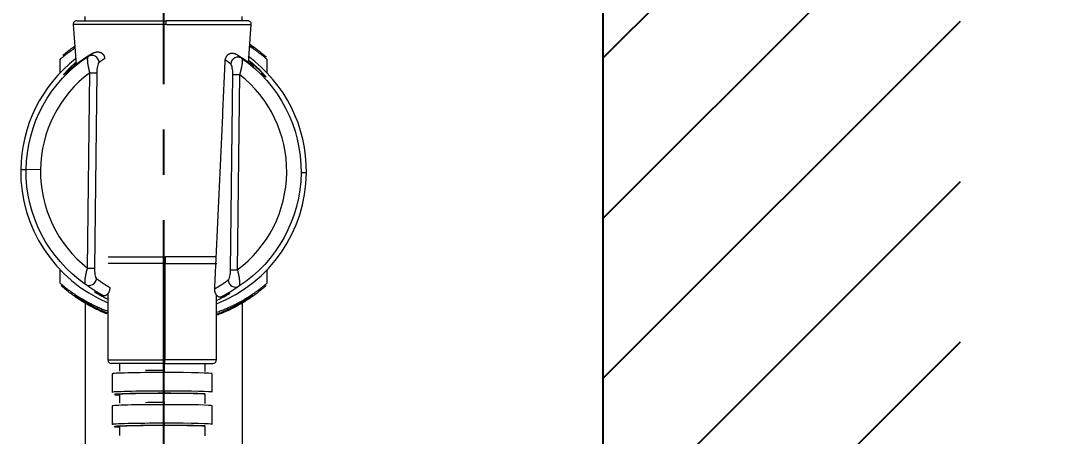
# Model space of a CAD drawing. Header units: millimetres. Extents: x 2433 to 4809, y -10272 to -6912.
# Drawn here: x 4316 to 4461.1, y -8608.8 to -8550.6 of the extents above; entities that cross this region are included whole.
import ezdxf

# ---------------------------------------------------------------- set-up
doc = ezdxf.new("R2010")
doc.units = ezdxf.units.MM
doc.linetypes.add('CENTERX2', pattern=[101.6, 63.5, -12.7, 12.7, -12.7])
doc.layers.add('CENTER', color=1, linetype='CENTERX2')
doc.layers.add('hatch', color=2, linetype='Continuous')
doc.layers.add('DIM', color=3, linetype='Continuous', lineweight=13)
doc.styles.add('ARIAL', font='arial.ttf')
doc.dimstyles.get("Standard").update_dxf_attribs({"dimtxt": 15, "dimasz": 15, "dimexe": 0.18, "dimexo": 0.0625, "dimgap": 4, "dimtad": 0, "dimtih": 1, "dimtoh": 1, "dimdec": 1, "dimdsep": 46, "dimtxsty": 'ARIAL', "dimcen": 0, "dimclrd": 3, "dimclre": 3, "dimclrt": 3, "dimadec": 0, "dimazin": 0, "dimtfac": 1, "dimtdec": 1, "dimtofl": 0, "dimtmove": 0, "dimatfit": 3, "dimfxl": 1, "dimtolj": 1, "dimtzin": 0, "dimarcsym": 0})

# ---------------------------------------------------------------- blocks, each defined once
blk = doc.blocks.new('*D53')
at = {"layer": 'Defpoints', "color": 0, "transparency": 16777216}
for p in [(4433.77, -8204.62), (4585.76, -8204.62), (4446.11, -9085.72)]:
    blk.add_point(p, dxfattribs=at)
at = {"layer": 'DIM', "color": 3, "lineweight": -2, "transparency": 16777216}
for p, q in [((4433.84, -8204.62), (4585.94, -8204.62)), ((4585.76, -8222.62), (4585.76, -8630.98)), ((4585.76, -9067.72), (4585.76, -8659.36)), ((4446.17, -9085.72), (4585.94, -9085.72))]:
    blk.add_line(p, q, dxfattribs=at)
at = {"layer": 'DIM', "color": 3, "transparency": 16777216}
for points in [[(4582.76, -8222.62), (4588.76, -8222.62), (4585.76, -8204.62)], [(4582.76, -9067.72), (4588.76, -9067.72), (4585.76, -9085.72)]]:
    blk.add_solid(points, dxfattribs=at)
at = {"layer": 'DIM', "color": 3, "transparency": 16777216, "insert": (4585.76, -8645.17), "char_height": 18, "attachment_point": 5, "style": 'ARIAL'}
blk.add_mtext('\\A1;881', dxfattribs=at)

msp = doc.modelspace()

# ---------------------------------------------------------------- hatches: boundary and pattern name
at = {"layer": 'hatch'}
h = msp.add_hatch(dxfattribs=at)
h.set_pattern_fill('ANSI31', color=256, scale=5)
h.set_pattern_definition([(45, (-10739.184, -4407.476), (-11.22532, 11.22532), [])])
h.paths.add_polyline_path([(4397.57, -9941.36), (4447.57, -9941.36), (4447.57, -7870.79), (4397.57, -7870.79)])

# ---------------------------------------------------------------- linework, layer by layer
msp.add_line((4397.57, -9941.36), (4397.57, -7799.37))
at = {"linetype": 'Continuous', "lineweight": 18, "extrusion": (-1, -2.22045e-16, 0)}
for p, q in [((4323.37, -8551.18), (4323.78, -8556.78)), ((4323.87, -8550.64), (4336.39, -8550.64)), ((4325.03, -8550.07), (4325.03, -8550.65)), ((4347.8, -8550.64), (4336.39, -8550.64)), ((4347.03, -8550.65), (4347.03, -8550.07)), ((4347.9, -8556.55), (4348.3, -8551.18)), ((4323.53, -8554.43), (4323.54, -8554.42)), ((4321.53, -8556.04), (4321.53, -8557.95)), ((4350.53, -8557.95), (4350.53, -8556.04)), ((4321.53, -8585.5), (4321.53, -8587.41)), ((4336.26, -8584.64), (4328.27, -8584.64)), ((4336.26, -8584.64), (4343.5, -8584.64)), ((4350.53, -8587.41), (4350.53, -8585.5)), ((4328.23, -8588.86), (4328.23, -8598.14)), ((4325.07, -8590.18), (4325.07, -9060.68)), ((4343.43, -8598.14), (4343.43, -8589.01)), ((4347.07, -9060.3), (4347.07, -8590.19)), ((4336.17, -8598.64), (4328.73, -8598.64)), ((4329.84, -8598.64), (4329.84, -8599.72)), ((4336.17, -8598.64), (4342.93, -8598.64)), ((4341.84, -8599.77), (4341.84, -8598.64)), ((4328.84, -8600.09), (4328.84, -8602.69)), ((4342.84, -8602.67), (4342.84, -8600.08)), ((4329.84, -8602.99), (4329.84, -8604.22)), ((4341.84, -8604.27), (4341.84, -8602.98)), ((4328.84, -8604.59), (4328.84, -8607.19)), ((4342.84, -8607.17), (4342.84, -8604.58)), ((4329.84, -8607.49), (4329.84, -8608.72)), ((4341.84, -8608.77), (4341.84, -8607.48))]:
    msp.add_line(p, q, dxfattribs=at)
at = {"linetype": 'Continuous', "lineweight": 13, "extrusion": (-1, -2.22045e-16, 0)}
for p, q in [((4336.42, -8551.18), (4323.37, -8551.18)), ((4336.42, -8551.18), (4348.3, -8551.18)), ((4325.39, -8585.29), (4325.72, -8557.92)), ((4325.72, -8557.92), (4326.67, -8557.93)), ((4326.67, -8557.93), (4326.35, -8585.3)), ((4345.4, -8585.52), (4345.72, -8558.15)), ((4345.72, -8558.15), (4346.67, -8558.16)), ((4346.67, -8558.16), (4346.35, -8585.53)), ((4316.04, -8571.49), (4316.8, -8571.5)), ((4318.8, -8571.52), (4316.8, -8571.5)), ((4356.03, -8571.96), (4355.27, -8571.95)), ((4328.25, -8583.71), (4336.3, -8583.71)), ((4343.4, -8583.71), (4336.3, -8583.71)), ((4325.39, -8585.29), (4326.35, -8585.3)), ((4336.19, -8584.64), (4336.19, -8598.14)), ((4345.4, -8585.52), (4346.35, -8585.53)), ((4328.23, -8598.14), (4336.19, -8598.14)), ((4336.12, -8598.64), (4336.12, -8599.63)), ((4343.43, -8598.14), (4336.19, -8598.14))]:
    msp.add_line(p, q, dxfattribs=at)
at = {"linetype": 'Continuous', "lineweight": 18}
for centre, radius, start, end in [((4323.87, -8551.14), 0.5, 90, 184.21), ((4347.8, -8551.14), 0.5, 355.79, 90), ((4336.03, -8571.73), 20, 127.9956, 179.3266), ((4336.03, -8571.73), 20, 359.3266, 53.7597), ((4336.03, -8571.73), 20, 179.3266, 247.0431), ((4336.03, -8571.73), 20, 291.7084, 359.3266), ((4328.73, -8598.14), 0.5, 180, 270), ((4342.93, -8598.14), 0.5, 270, 0)]:
    msp.add_arc(centre, radius, start, end, dxfattribs=at)
at = {"linetype": 'Continuous', "lineweight": 13, "extrusion": (0, 0, -1)}
for start, end in [(0.6734, 56.7917), (124.5552, 180.6734), (304.5552, 0.6734), (180.6734, 236.7917)]:
    msp.add_arc((-4336.03, -8571.73), 19.24, start, end, dxfattribs=at)
at = {"linetype": 'Continuous', "lineweight": 13}
for start, end in [(126.7722, 179.3266), (306.7722, 51.8809), (179.3266, 231.8809)]:
    msp.add_arc((4336.03, -8571.73), 17.24, start, end, dxfattribs=at)
for centre, major_axis, ratio, start_param, end_param in [((4336.39, -8551.14), (0, 0.5), 0.046898, 4.638911, 6.283185), ((4326.05, -8556.47), (-0.586, 0.81), 0.929149, 4.108813, 6.232615), ((4346.38, -8556.71), (-0.605, -0.796), 0.929149, 3.192163, 5.315965), ((4336.26, -8583.64), (0, 1), 0.046898, 3.141593, 4.638911), ((4325.69, -8586.75), (-0.605, -0.796), 0.929149, 0.050571, 2.174372), ((4346.02, -8586.98), (-0.586, 0.81), 0.929149, 0.96722, 3.091022), ((4336.17, -8598.14), (0, 0.5), 0.046898, 3.141593, 4.712389), ((4335.84, -8602.98), (-6.7, -0.01), 0.023269, 3.602207, 4.665461), ((4335.84, -8607.48), (-6.7, -0.01), 0.023269, 3.602207, 4.665461)]:
    msp.add_ellipse(centre, major_axis=major_axis, ratio=ratio, start_param=start_param, end_param=end_param, dxfattribs=at)
at = {"linetype": 'Continuous', "lineweight": 18}
for centre, major_axis, ratio, start_param, end_param in [((4335.84, -8600.08), (-7, -0.01), 0.023269, 4.665461, 6.283187), ((4335.84, -8599.78), (-6.7, -0.01), 0.023269, 4.665461, 5.067595), ((4336.15, -8599.93), (0, 0.3), 0.046898, 4.735685, 6.291888), ((4335.84, -8600.08), (-7, -0.01), 0.023269, 3.141594, 4.665461), ((4335.84, -8602.98), (-6.7, -0.01), 0.023269, 4.665461, 6.742692), ((4335.84, -8602.68), (-7, -0.01), 0.023269, 4.665461, 6.283187), ((4335.84, -8602.98), (-6, -0.01), 0.023269, 4.665461, 6.283186), ((4335.84, -8602.98), (-6, -0.01), 0.023269, 3.14159, 4.665461), ((4336.16, -8602.53), (0, 0.3), 0.046898, 3.164889, 4.735685), ((4335.84, -8602.68), (-7, -0.01), 0.023269, 3.141594, 4.665461), ((4335.84, -8604.58), (-7, -0.01), 0.023269, 4.665461, 6.283187), ((4335.84, -8604.28), (-6.7, -0.01), 0.023269, 4.665461, 5.067595), ((4336.15, -8604.43), (0, 0.3), 0.046898, 4.735685, 6.291888), ((4335.84, -8604.58), (-7, -0.01), 0.023269, 3.141594, 4.665461), ((4335.84, -8607.48), (-6.7, -0.01), 0.023269, 4.665461, 6.742692), ((4335.84, -8607.18), (-7, -0.01), 0.023269, 4.665461, 6.283187), ((4335.84, -8607.48), (-6, -0.01), 0.023269, 4.665461, 6.283186), ((4335.84, -8607.48), (-6, -0.01), 0.023269, 3.14159, 4.665461), ((4336.16, -8607.03), (0, 0.3), 0.046898, 3.164889, 4.735685), ((4335.84, -8607.18), (-7, -0.01), 0.023269, 3.141594, 4.665461)]:
    msp.add_ellipse(centre, major_axis=major_axis, ratio=ratio, start_param=start_param, end_param=end_param, dxfattribs=at)
for points, knots in [([(4348.13, -8554.14), (4348.16, -8554.16), (4348.23, -8554.21), (4348.35, -8554.29), (4348.46, -8554.37), (4348.53, -8554.42), (4348.54, -8554.43), (4348.52, -8554.42), (4348.5, -8554.41)], [0, 0, 0, 0, 0.075648, 0.222112, 0.429219, 0.633408, 0.835132, 1, 1, 1, 1]), ([(4348.14, -8553.96), (4348.17, -8553.98), (4348.44, -8554.16), (4348.84, -8554.45), (4349.29, -8554.79), (4349.62, -8555.06), (4349.87, -8555.27), (4350.06, -8555.43), (4350.19, -8555.55), (4350.29, -8555.63), (4350.35, -8555.68), (4350.37, -8555.7), (4350.37, -8555.7), (4350.37, -8555.7)], [0, 0, 0, 0, 0.01934, 0.18951, 0.306819, 0.421102, 0.532969, 0.620804, 0.707221, 0.792593, 0.877304, 0.963274, 1, 1, 1, 1]), ([(4323.61, -8554.49), (4323.52, -8554.55), (4323.33, -8554.68), (4323.03, -8554.89), (4322.75, -8555.1), (4322.48, -8555.3), (4322.24, -8555.49), (4322.04, -8555.65), (4321.87, -8555.79), (4321.72, -8555.91), (4321.6, -8556.01), (4321.54, -8556.06), (4321.53, -8556.07), (4321.53, -8556.07)], [0, 0, 0, 0, 0.066579, 0.152973, 0.245143, 0.332072, 0.427009, 0.518581, 0.606873, 0.691979, 0.813367, 0.93298, 1, 1, 1, 1]), ([(4321.92, -8555.5), (4321.96, -8555.48), (4322.05, -8555.39), (4322.25, -8555.22), (4322.6, -8554.94), (4323.03, -8554.6), (4323.4, -8554.33), (4323.57, -8554.21)], [0, 0, 0, 0, 0.106055, 0.300715, 0.500284, 0.787355, 1, 1, 1, 1]), ([(4326.11, -8555.2), (4326.1, -8555.21), (4326.07, -8555.23), (4326.03, -8555.25), (4325.99, -8555.28), (4325.95, -8555.3), (4325.91, -8555.32), (4325.87, -8555.35), (4325.83, -8555.37), (4325.79, -8555.4), (4325.75, -8555.42), (4325.71, -8555.44), (4325.67, -8555.47), (4325.64, -8555.49), (4325.6, -8555.51), (4325.56, -8555.54), (4325.52, -8555.56), (4325.48, -8555.59), (4325.44, -8555.61), (4325.41, -8555.63), (4325.37, -8555.66), (4325.33, -8555.68), (4325.3, -8555.7), (4325.26, -8555.73), (4325.22, -8555.75), (4325.19, -8555.78), (4325.15, -8555.8), (4325.11, -8555.82), (4325.08, -8555.85), (4325.04, -8555.87), (4325.01, -8555.89), (4324.97, -8555.92), (4324.94, -8555.94), (4324.9, -8555.96), (4324.87, -8555.99), (4324.83, -8556.01), (4324.71, -8556.1), (4324.5, -8556.24), (4324.22, -8556.44), (4323.96, -8556.64), (4323.71, -8556.83), (4323.48, -8557.02), (4323.26, -8557.2), (4323.06, -8557.36), (4322.87, -8557.52), (4322.7, -8557.67), (4322.55, -8557.8), (4322.42, -8557.92), (4322.28, -8558.04), (4322.16, -8558.14), (4322.06, -8558.21), (4322.03, -8558.23), (4322.04, -8558.19), (4322.1, -8558.11), (4322.19, -8558.01), (4322.28, -8557.9), (4322.38, -8557.79), (4322.46, -8557.71), (4322.49, -8557.67)], [0, 0, 0, 0, 0.00417, 0.008337, 0.012501, 0.016661, 0.020819, 0.024974, 0.029126, 0.033275, 0.037422, 0.041565, 0.045707, 0.049845, 0.053981, 0.058114, 0.062245, 0.066374, 0.0705, 0.074624, 0.078745, 0.082864, 0.086982, 0.091097, 0.095209, 0.09932, 0.103429, 0.107536, 0.111641, 0.115745, 0.119846, 0.123946, 0.128044, 0.132141, 0.136236, 0.140329, 0.144421, 0.180761, 0.216681, 0.252218, 0.287413, 0.324219, 0.360432, 0.396104, 0.431292, 0.468036, 0.504179, 0.539798, 0.574973, 0.633134, 0.690515, 0.747554, 0.804699, 0.862397, 0.897739, 0.933507, 0.969791, 1, 1, 1, 1]), ([(4326.11, -8555.2), (4326.12, -8555.2), (4326.13, -8555.19), (4326.15, -8555.18), (4326.17, -8555.17), (4326.18, -8555.16), (4326.2, -8555.15), (4326.22, -8555.14), (4326.25, -8555.13), (4326.27, -8555.12), (4326.29, -8555.11), (4326.31, -8555.11), (4326.34, -8555.1), (4326.38, -8555.08), (4326.46, -8555.05), (4326.55, -8555.03), (4326.64, -8555.02), (4326.7, -8555.01), (4326.77, -8555.01), (4326.82, -8555.01), (4326.88, -8555.01), (4326.93, -8555.02), (4326.98, -8555.02), (4327.02, -8555.03), (4327.08, -8555.04), (4327.15, -8555.07), (4327.24, -8555.1), (4327.31, -8555.14), (4327.38, -8555.18), (4327.45, -8555.23), (4327.49, -8555.27), (4327.53, -8555.3), (4327.54, -8555.32), (4327.56, -8555.34), (4327.58, -8555.36), (4327.6, -8555.38), (4327.61, -8555.41), (4327.63, -8555.43), (4327.64, -8555.45), (4327.66, -8555.48), (4327.67, -8555.5), (4327.68, -8555.53), (4327.7, -8555.55), (4327.71, -8555.58), (4327.72, -8555.61), (4327.73, -8555.63), (4327.73, -8555.66), (4327.74, -8555.69), (4327.74, -8555.71), (4327.75, -8555.72)], [0, 0, 0, 0, 0.009803, 0.019909, 0.030321, 0.041043, 0.052076, 0.063423, 0.075086, 0.087069, 0.099373, 0.112001, 0.124953, 0.140825, 0.182154, 0.249841, 0.284013, 0.316691, 0.347818, 0.377346, 0.405235, 0.431454, 0.455978, 0.478792, 0.499885, 0.54568, 0.589855, 0.632386, 0.673265, 0.712504, 0.750133, 0.764049, 0.777966, 0.791884, 0.805802, 0.819719, 0.833633, 0.847544, 0.861451, 0.875352, 0.889245, 0.903131, 0.917006, 0.930871, 0.944724, 0.958564, 0.97239, 0.986202, 1, 1, 1, 1]), ([(4346.34, -8555.44), (4346.33, -8555.44), (4346.32, -8555.43), (4346.31, -8555.42), (4346.29, -8555.41), (4346.27, -8555.4), (4346.25, -8555.39), (4346.24, -8555.38), (4346.22, -8555.37), (4346.19, -8555.36), (4346.15, -8555.34), (4346.08, -8555.31), (4345.99, -8555.28), (4345.9, -8555.26), (4345.83, -8555.25), (4345.77, -8555.24), (4345.71, -8555.23), (4345.66, -8555.23), (4345.61, -8555.23), (4345.56, -8555.23), (4345.51, -8555.24), (4345.47, -8555.24), (4345.43, -8555.25), (4345.38, -8555.26), (4345.32, -8555.27), (4345.24, -8555.3), (4345.18, -8555.33), (4345.11, -8555.36), (4345.05, -8555.4), (4345, -8555.44), (4344.96, -8555.47), (4344.93, -8555.5), (4344.91, -8555.52), (4344.89, -8555.54), (4344.87, -8555.56), (4344.85, -8555.59), (4344.84, -8555.61), (4344.82, -8555.63), (4344.8, -8555.66), (4344.79, -8555.68), (4344.78, -8555.7), (4344.76, -8555.73), (4344.75, -8555.75), (4344.74, -8555.78), (4344.73, -8555.81), (4344.72, -8555.83), (4344.71, -8555.86), (4344.7, -8555.89), (4344.7, -8555.91), (4344.7, -8555.91)], [0, 0, 0, 0, 0.009594, 0.01942, 0.029483, 0.039783, 0.050323, 0.061107, 0.072136, 0.083413, 0.106744, 0.141855, 0.189318, 0.249826, 0.280454, 0.309961, 0.338289, 0.365385, 0.391204, 0.415702, 0.438846, 0.460604, 0.480952, 0.499873, 0.538892, 0.576868, 0.613764, 0.649551, 0.684209, 0.717729, 0.750118, 0.763965, 0.777823, 0.791691, 0.805566, 0.819449, 0.833339, 0.847233, 0.86113, 0.87503, 0.88893, 0.90283, 0.916727, 0.930621, 0.94451, 0.958393, 0.97227, 0.986139, 1, 1, 1, 1]), ([(4348.53, -8556.99), (4348.51, -8556.97), (4348.41, -8556.88), (4348.21, -8556.73), (4347.93, -8556.52), (4347.72, -8556.36), (4347.57, -8556.26), (4347.5, -8556.21), (4347.43, -8556.15), (4347.36, -8556.1), (4347.28, -8556.05), (4347.21, -8556), (4347.13, -8555.95), (4347.06, -8555.9), (4346.98, -8555.85), (4346.9, -8555.8), (4346.83, -8555.75), (4346.75, -8555.7), (4346.67, -8555.65), (4346.59, -8555.6), (4346.51, -8555.54), (4346.42, -8555.49), (4346.37, -8555.46), (4346.34, -8555.44)], [0, 0, 0, 0, 0.036082, 0.172353, 0.310117, 0.449523, 0.481637, 0.513777, 0.545943, 0.578138, 0.610362, 0.642618, 0.674908, 0.707232, 0.739593, 0.771993, 0.804432, 0.836913, 0.869438, 0.902007, 0.934623, 0.967286, 1, 1, 1, 1]), ([(4350.53, -8556.07), (4350.54, -8556.07), (4350.53, -8556.07), (4350.48, -8556.03), (4350.36, -8555.92), (4350.15, -8555.75), (4349.81, -8555.47), (4349.42, -8555.17), (4349.11, -8554.94), (4348.92, -8554.81), (4348.71, -8554.66), (4348.48, -8554.5), (4348.27, -8554.36), (4348.13, -8554.27), (4348.09, -8554.25)], [0, 0, 0, 0, 0.072864, 0.17704, 0.283595, 0.392829, 0.545895, 0.71303, 0.758812, 0.807656, 0.859568, 0.914551, 0.97261, 1, 1, 1, 1]), ([(4322.64, -8557.55), (4322.75, -8557.43), (4323.03, -8557.16), (4323.46, -8556.78), (4323.73, -8556.57), (4323.76, -8556.55)], [0, 0, 0, 0, 0.459231, 0.948457, 1, 1, 1, 1]), ([(4343.18, -8588.18), (4343.31, -8585.51), (4343.44, -8582.84), (4343.69, -8577.5), (4343.81, -8574.83), (4344.06, -8569.5), (4344.18, -8566.83), (4344.42, -8561.49), (4344.54, -8558.82), (4344.66, -8556.15)], [0, 0, 0, 0, 0.25, 0.25, 0.5, 0.5, 0.75, 0.75, 1, 1, 1, 1]), ([(4347.93, -8556.24), (4347.94, -8556.25), (4348.25, -8556.48), (4348.9, -8557.02), (4349.76, -8557.84), (4350.12, -8558.26), (4350.21, -8558.38)], [0, 0, 0, 0, 0.010898, 0.241125, 0.566707, 1, 1, 1, 1]), ([(4350.26, -8558.48), (4350.26, -8558.48), (4350.24, -8558.47), (4350.09, -8558.34), (4349.84, -8558.12), (4349.72, -8558.02)], [0, 0, 0, 0, 0.108905, 0.650498, 1, 1, 1, 1]), ([(4321.54, -8587.38), (4321.53, -8587.38), (4321.54, -8587.38), (4321.59, -8587.42), (4321.71, -8587.53), (4321.92, -8587.7), (4322.26, -8587.98), (4322.64, -8588.28), (4322.96, -8588.51), (4323.15, -8588.64), (4323.36, -8588.79), (4323.59, -8588.95), (4323.85, -8589.12), (4324.11, -8589.29), (4324.37, -8589.45), (4324.64, -8589.62), (4324.93, -8589.78), (4325.19, -8589.93), (4325.41, -8590.05), (4325.59, -8590.15), (4325.75, -8590.23), (4325.95, -8590.33), (4326.2, -8590.46), (4326.52, -8590.61), (4326.83, -8590.75), (4327.14, -8590.89), (4327.44, -8591.02), (4327.73, -8591.13), (4327.98, -8591.24), (4328.15, -8591.3), (4328.22, -8591.32)], [0, 0, 0, 0, 0.042788, 0.103962, 0.166535, 0.23068, 0.320564, 0.41871, 0.445594, 0.474277, 0.504761, 0.537049, 0.571143, 0.607044, 0.632764, 0.664065, 0.700946, 0.726245, 0.748282, 0.767058, 0.782572, 0.794825, 0.825529, 0.854958, 0.883112, 0.909992, 0.935599, 0.959933, 0.982997, 1, 1, 1, 1]), ([(4343.44, -8591.47), (4343.46, -8591.46), (4343.68, -8591.39), (4344.11, -8591.23), (4344.68, -8591), (4345.23, -8590.76), (4345.68, -8590.55), (4346.06, -8590.36), (4346.38, -8590.2), (4346.68, -8590.04), (4346.92, -8589.91), (4347.1, -8589.81), (4347.25, -8589.72), (4347.37, -8589.65), (4347.46, -8589.6), (4347.52, -8589.56), (4347.56, -8589.53), (4347.59, -8589.52), (4347.61, -8589.5), (4347.64, -8589.48), (4347.67, -8589.47), (4347.7, -8589.45), (4347.73, -8589.43), (4347.76, -8589.41), (4347.79, -8589.4), (4347.81, -8589.38), (4347.84, -8589.36), (4347.87, -8589.35), (4347.89, -8589.33), (4347.92, -8589.31), (4347.95, -8589.3), (4347.97, -8589.28), (4348, -8589.26), (4348.02, -8589.25), (4348.05, -8589.23), (4348.07, -8589.22), (4348.09, -8589.2), (4348.12, -8589.19), (4348.14, -8589.17), (4348.16, -8589.16), (4348.18, -8589.14), (4348.21, -8589.13), (4348.23, -8589.11), (4348.25, -8589.1), (4348.27, -8589.09), (4348.29, -8589.07), (4348.31, -8589.06), (4348.33, -8589.05), (4348.47, -8588.95), (4348.71, -8588.79), (4349.03, -8588.56), (4349.32, -8588.35), (4349.59, -8588.15), (4349.83, -8587.96), (4350.03, -8587.8), (4350.2, -8587.66), (4350.35, -8587.54), (4350.47, -8587.44), (4350.53, -8587.39), (4350.53, -8587.38), (4350.53, -8587.38)], [0, 0, 0, 0, 0.005143, 0.052325, 0.101584, 0.145964, 0.194339, 0.221123, 0.251957, 0.28684, 0.308406, 0.3271, 0.342919, 0.355866, 0.365939, 0.373138, 0.377465, 0.378917, 0.3823, 0.385655, 0.388984, 0.392285, 0.39556, 0.398808, 0.40203, 0.405224, 0.408391, 0.411532, 0.414646, 0.417733, 0.420793, 0.423826, 0.426833, 0.429812, 0.432765, 0.435691, 0.43859, 0.441462, 0.444307, 0.447126, 0.449918, 0.452682, 0.45542, 0.458132, 0.460816, 0.463474, 0.466104, 0.468708, 0.471285, 0.519658, 0.564117, 0.611548, 0.656282, 0.705137, 0.75226, 0.797696, 0.841491, 0.903958, 0.965512, 1, 1, 1, 1]), ([(4328.08, -8591.7), (4328.02, -8591.68), (4327.71, -8591.55), (4327.17, -8591.32), (4326.35, -8590.93), (4325.49, -8590.47), (4324.61, -8589.95), (4323.83, -8589.43), (4323.23, -8589), (4322.78, -8588.66), (4322.45, -8588.39), (4322.2, -8588.18), (4322.01, -8588.02), (4321.88, -8587.91), (4321.78, -8587.82), (4321.72, -8587.77), (4321.7, -8587.75), (4321.7, -8587.75), (4321.7, -8587.75)], [0, 0, 0, 0, 0.014357, 0.079568, 0.145162, 0.243599, 0.341231, 0.440818, 0.53785, 0.604741, 0.669907, 0.733694, 0.783779, 0.833055, 0.881734, 0.930038, 0.979059, 1, 1, 1, 1]), ([(4328.13, -8589.61), (4328.11, -8589.6), (4327.99, -8589.54), (4327.86, -8589.48), (4327.65, -8589.38), (4327.55, -8589.33), (4327.44, -8589.26), (4327.41, -8589.25), (4327.37, -8589.23), (4327.3, -8589.19), (4327.23, -8589.16), (4327.03, -8589.04), (4326.89, -8588.96), (4326.71, -8588.85), (4326.66, -8588.82), (4326.57, -8588.76), (4326.53, -8588.73), (4326.48, -8588.7), (4326.46, -8588.69), (4326.44, -8588.68), (4326.44, -8588.67), (4326.43, -8588.66), (4326.4, -8588.64), (4326.39, -8588.63), (4326.37, -8588.6), (4326.39, -8588.61), (4326.45, -8588.63), (4326.48, -8588.64), (4326.53, -8588.66), (4326.54, -8588.67), (4326.56, -8588.68), (4326.57, -8588.68), (4326.6, -8588.69), (4326.62, -8588.71), (4326.69, -8588.74), (4326.81, -8588.79), (4326.94, -8588.86), (4327.17, -8588.96), (4327.34, -8589.04), (4327.53, -8589.13)], [0, 0, 0, 0, 0.007125, 0.06553, 0.06553, 0.123934, 0.123934, 0.138535, 0.138535, 0.153136, 0.182338, 0.182338, 0.299147, 0.299147, 0.357552, 0.357552, 0.415956, 0.415956, 0.445158, 0.445158, 0.459759, 0.459759, 0.47436, 0.532765, 0.532765, 0.649574, 0.649574, 0.707978, 0.707978, 0.722579, 0.722579, 0.73718, 0.73718, 0.766382, 0.766382, 0.824787, 0.883191, 0.883191, 1, 1, 1, 1]), ([(4328.5, -8588), (4328.5, -8588.05), (4328.5, -8588.1), (4328.49, -8588.2), (4328.49, -8588.25), (4328.47, -8588.32), (4328.47, -8588.35), (4328.46, -8588.39), (4328.45, -8588.42), (4328.43, -8588.48), (4328.42, -8588.53), (4328.39, -8588.59), (4328.38, -8588.61), (4328.37, -8588.65), (4328.36, -8588.67), (4328.33, -8588.72), (4328.31, -8588.76), (4328.27, -8588.82), (4328.24, -8588.85), (4328.21, -8588.9), (4328.2, -8588.91), (4328.17, -8588.94), (4328.16, -8588.95), (4328.1, -8589.01), (4328.05, -8589.05), (4327.99, -8589.09), (4327.97, -8589.1), (4327.95, -8589.11), (4327.93, -8589.12), (4327.89, -8589.14), (4327.87, -8589.14), (4327.79, -8589.17), (4327.74, -8589.17), (4327.67, -8589.17), (4327.66, -8589.17), (4327.63, -8589.16), (4327.62, -8589.16), (4327.58, -8589.15), (4327.56, -8589.14), (4327.53, -8589.13)], [0, 0, 0, 0, 0.0625, 0.0625, 0.125, 0.125, 0.15625, 0.15625, 0.1875, 0.1875, 0.25, 0.25, 0.28125, 0.28125, 0.3125, 0.3125, 0.375, 0.375, 0.4375, 0.4375, 0.46875, 0.46875, 0.5, 0.5, 0.625, 0.625, 0.65625, 0.65625, 0.6875, 0.6875, 0.75, 0.75, 0.875, 0.875, 0.90625, 0.90625, 0.9375, 0.9375, 1, 1, 1, 1]), ([(4344.12, -8589.33), (4344.1, -8589.34), (4344.07, -8589.35), (4344.02, -8589.36), (4344, -8589.36), (4343.94, -8589.36), (4343.92, -8589.36), (4343.88, -8589.36), (4343.87, -8589.35), (4343.84, -8589.35), (4343.83, -8589.34), (4343.76, -8589.32), (4343.71, -8589.3), (4343.63, -8589.25), (4343.61, -8589.23), (4343.56, -8589.19), (4343.53, -8589.17), (4343.46, -8589.09), (4343.42, -8589.03), (4343.37, -8588.95), (4343.36, -8588.93), (4343.34, -8588.9), (4343.33, -8588.88), (4343.3, -8588.82), (4343.29, -8588.78), (4343.25, -8588.7), (4343.24, -8588.66), (4343.22, -8588.59), (4343.22, -8588.57), (4343.21, -8588.52), (4343.2, -8588.5), (4343.19, -8588.43), (4343.19, -8588.38), (4343.18, -8588.28), (4343.18, -8588.23), (4343.18, -8588.18)], [0, 0, 0, 0, 0.0625, 0.0625, 0.125, 0.125, 0.1875, 0.1875, 0.21875, 0.21875, 0.25, 0.25, 0.375, 0.375, 0.4375, 0.4375, 0.5, 0.5, 0.625, 0.625, 0.65625, 0.65625, 0.6875, 0.6875, 0.75, 0.75, 0.8125, 0.8125, 0.84375, 0.84375, 0.875, 0.875, 0.9375, 0.9375, 1, 1, 1, 1]), ([(4344.12, -8589.33), (4344.32, -8589.24), (4344.5, -8589.17), (4344.72, -8589.07), (4344.86, -8589.01), (4344.97, -8588.96), (4345.05, -8588.92), (4345.07, -8588.91), (4345.1, -8588.9), (4345.11, -8588.89), (4345.13, -8588.89), (4345.18, -8588.87), (4345.22, -8588.85), (4345.28, -8588.83), (4345.3, -8588.83), (4345.28, -8588.85), (4345.27, -8588.86), (4345.25, -8588.88), (4345.24, -8588.88), (4345.23, -8588.89), (4345.21, -8588.9), (4345.19, -8588.92), (4345.14, -8588.95), (4345.06, -8589), (4344.9, -8589.1), (4344.77, -8589.17), (4344.66, -8589.23), (4344.62, -8589.25), (4344.54, -8589.3), (4344.5, -8589.32), (4344.37, -8589.38), (4344.19, -8589.47), (4343.99, -8589.57), (4343.76, -8589.68), (4343.63, -8589.74), (4343.48, -8589.81)], [0, 0, 0, 0, 0.116252, 0.116252, 0.174378, 0.232504, 0.232504, 0.261567, 0.261567, 0.276099, 0.276099, 0.29063, 0.348756, 0.348756, 0.465008, 0.465008, 0.523134, 0.523134, 0.537666, 0.537666, 0.552197, 0.58126, 0.58126, 0.639386, 0.697512, 0.755638, 0.755638, 0.784701, 0.784701, 0.813764, 0.813764, 0.87189, 0.930016, 0.930016, 1, 1, 1, 1]), ([(4350.37, -8587.75), (4350.37, -8587.75), (4350.36, -8587.76), (4350.31, -8587.8), (4350.21, -8587.89), (4350.05, -8588.03), (4349.81, -8588.23), (4349.47, -8588.51), (4348.98, -8588.89), (4348.33, -8589.37), (4347.56, -8589.88), (4346.79, -8590.35), (4346.05, -8590.75), (4345.38, -8591.09), (4344.73, -8591.39), (4344.12, -8591.65), (4343.74, -8591.8), (4343.55, -8591.87)], [0, 0, 0, 0, 0.041272, 0.089301, 0.137748, 0.200556, 0.264544, 0.330146, 0.424511, 0.522081, 0.616998, 0.713675, 0.777784, 0.841841, 0.906035, 0.954395, 1, 1, 1, 1]), ([(4328.23, -8591.63), (4328.14, -8591.59), (4327.94, -8591.51), (4327.64, -8591.38), (4327.31, -8591.24), (4327.04, -8591.11), (4326.81, -8591), (4326.66, -8590.93), (4326.53, -8590.86), (4326.42, -8590.81), (4326.34, -8590.76), (4326.28, -8590.73), (4326.24, -8590.71), (4326.2, -8590.69), (4326.15, -8590.67), (4326.1, -8590.64), (4326.04, -8590.61), (4325.99, -8590.58), (4325.93, -8590.55), (4325.88, -8590.52), (4325.83, -8590.49), (4325.79, -8590.47), (4325.74, -8590.44), (4325.69, -8590.42), (4325.65, -8590.39), (4325.61, -8590.37), (4325.56, -8590.34), (4325.38, -8590.24), (4325.08, -8590.06), (4324.72, -8589.83), (4324.43, -8589.65), (4324.2, -8589.49), (4324.01, -8589.36), (4323.86, -8589.26), (4323.72, -8589.16), (4323.62, -8589.09), (4323.58, -8589.05), (4323.56, -8589.04)], [0, 0, 0, 0, 0.033912, 0.074409, 0.118101, 0.164989, 0.191148, 0.214, 0.233548, 0.24979, 0.262727, 0.272359, 0.278685, 0.281706, 0.2911, 0.300328, 0.309392, 0.31829, 0.327023, 0.335591, 0.343993, 0.352231, 0.360303, 0.368211, 0.375953, 0.38353, 0.390942, 0.398189, 0.483038, 0.561045, 0.632243, 0.693674, 0.753114, 0.810603, 0.866187, 0.944785, 1, 1, 1, 1]), ([(4348.43, -8589.1), (4348.42, -8589.1), (4348.37, -8589.14), (4348.26, -8589.22), (4348.06, -8589.36), (4347.81, -8589.53), (4347.54, -8589.71), (4347.25, -8589.9), (4346.98, -8590.06), (4346.68, -8590.24), (4346.36, -8590.42), (4346.01, -8590.62), (4345.7, -8590.78), (4345.43, -8590.91), (4345.24, -8591.01), (4345.03, -8591.11), (4344.85, -8591.19), (4344.68, -8591.27), (4344.54, -8591.33), (4344.4, -8591.4), (4344.25, -8591.46), (4344.11, -8591.52), (4343.96, -8591.58), (4343.77, -8591.66), (4343.6, -8591.72), (4343.48, -8591.77), (4343.46, -8591.77)], [0, 0, 0, 0, 0.023558, 0.104595, 0.180335, 0.259996, 0.343669, 0.401191, 0.462149, 0.518639, 0.580874, 0.634944, 0.700643, 0.730451, 0.760261, 0.790071, 0.819883, 0.839722, 0.859425, 0.878993, 0.898427, 0.917724, 0.936887, 0.955915, 0.991495, 1, 1, 1, 1]), ([(4347.18, -8589.94), (4347.24, -8589.91), (4347.4, -8589.8), (4347.64, -8589.65), (4347.87, -8589.49), (4348.05, -8589.37), (4348.21, -8589.26), (4348.29, -8589.2), (4348.32, -8589.17), (4348.32, -8589.17)], [0, 0, 0, 0, 0.111003, 0.318206, 0.497232, 0.670435, 0.837936, 0.999868, 1, 1, 1, 1]), ([(4348.5, -8589.04), (4348.51, -8589.04), (4348.53, -8589.03), (4348.54, -8589.02), (4348.53, -8589.03), (4348.53, -8589.03)], [0, 0, 0, 0, 0.190888, 0.853463, 1, 1, 1, 1])]:
    msp.add_open_spline(points, degree=3, knots=knots, dxfattribs=at)
for points in [[(4325.5, -8555.63), (4325.7, -8555.48), (4325.91, -8555.34), (4326.11, -8555.2)], [(4346.34, -8555.44), (4346.54, -8555.58), (4346.74, -8555.73), (4346.95, -8555.88)], [(4327.75, -8555.72), (4327.75, -8555.75), (4327.77, -8555.83), (4327.77, -8555.91), (4327.77, -8555.95)], [(4344.66, -8556.15), (4344.67, -8556.11), (4344.67, -8556.03), (4344.69, -8555.95), (4344.7, -8555.91)], [(4348.68, -8557.12), (4348.62, -8557.07), (4348.56, -8557.01), (4348.5, -8556.96)]]:
    msp.add_open_spline(points, degree=3, dxfattribs=at)
at = {"linetype": 'Continuous', "lineweight": 13}
for points, knots in [([(4322.49, -8557.67), (4322.5, -8557.66), (4322.6, -8557.56), (4322.81, -8557.34), (4323.18, -8556.98), (4323.5, -8556.7), (4323.68, -8556.54), (4323.71, -8556.52)], [0, 0, 0, 0, 0.02868, 0.331131, 0.643808, 0.949115, 1, 1, 1, 1]), ([(4325.72, -8557.92), (4325.71, -8557.91), (4325.71, -8557.89), (4325.7, -8557.87), (4325.69, -8557.84), (4325.69, -8557.82), (4325.68, -8557.79), (4325.67, -8557.76), (4325.66, -8557.72), (4325.65, -8557.69), (4325.65, -8557.66), (4325.64, -8557.62), (4325.63, -8557.58), (4325.62, -8557.54), (4325.61, -8557.5), (4325.6, -8557.46), (4325.59, -8557.42), (4325.58, -8557.37), (4325.57, -8557.33), (4325.56, -8557.28), (4325.55, -8557.23), (4325.54, -8557.18), (4325.52, -8557.1), (4325.5, -8557), (4325.48, -8556.88), (4325.46, -8556.77), (4325.45, -8556.67), (4325.44, -8556.58), (4325.43, -8556.5), (4325.42, -8556.4), (4325.41, -8556.29), (4325.4, -8556.17), (4325.4, -8556.07), (4325.4, -8555.98), (4325.41, -8555.91), (4325.41, -8555.87), (4325.42, -8555.85), (4325.42, -8555.83), (4325.42, -8555.81), (4325.43, -8555.79), (4325.43, -8555.77), (4325.43, -8555.75), (4325.44, -8555.74), (4325.44, -8555.72), (4325.45, -8555.71), (4325.45, -8555.69), (4325.46, -8555.68), (4325.47, -8555.67), (4325.47, -8555.66), (4325.48, -8555.65), (4325.48, -8555.64), (4325.49, -8555.64), (4325.5, -8555.63), (4325.5, -8555.63)], [0, 0, 0, 0, 0.007268, 0.014998, 0.023188, 0.031839, 0.040953, 0.050528, 0.060566, 0.071066, 0.08203, 0.093457, 0.105348, 0.117704, 0.130524, 0.14381, 0.157562, 0.17178, 0.186465, 0.201617, 0.217237, 0.233326, 0.249883, 0.293917, 0.335162, 0.373608, 0.409247, 0.44207, 0.472072, 0.499246, 0.553226, 0.605238, 0.655276, 0.703342, 0.749438, 0.764134, 0.778737, 0.793247, 0.807664, 0.821989, 0.836222, 0.850362, 0.864412, 0.878371, 0.892239, 0.906018, 0.919707, 0.933308, 0.94682, 0.960245, 0.973583, 0.986834, 1, 1, 1, 1]), ([(4327, -8556.48), (4326.95, -8556.51), (4326.91, -8556.59), (4326.83, -8556.78), (4326.79, -8556.9), (4326.73, -8557.16), (4326.71, -8557.31), (4326.68, -8557.61), (4326.67, -8557.77), (4326.67, -8557.93)], [0, 0, 0, 0, 0.25, 0.25, 0.5, 0.5, 0.75, 0.75, 1, 1, 1, 1]), ([(4345.72, -8558.15), (4345.72, -8557.99), (4345.72, -8557.83), (4345.69, -8557.53), (4345.67, -8557.38), (4345.6, -8556.99), (4345.52, -8556.77), (4345.43, -8556.69)], [0, 0, 0, 0, 0.25, 0.25, 0.5, 0.5, 1, 1, 1, 1]), ([(4346.95, -8555.88), (4346.95, -8555.88), (4346.95, -8555.89), (4346.95, -8555.89), (4346.96, -8555.89), (4346.96, -8555.9), (4346.96, -8555.9), (4346.97, -8555.9), (4346.97, -8555.91), (4346.97, -8555.91), (4346.97, -8555.92), (4346.98, -8555.92), (4346.98, -8555.93), (4346.98, -8555.94), (4346.99, -8555.94), (4346.99, -8555.95), (4346.99, -8555.96), (4346.99, -8555.96), (4347, -8555.97), (4347, -8555.98), (4347, -8555.99), (4347, -8555.99), (4347.01, -8556), (4347.01, -8556.01), (4347.01, -8556.02), (4347.01, -8556.03), (4347.01, -8556.04), (4347.02, -8556.05), (4347.02, -8556.06), (4347.02, -8556.07), (4347.02, -8556.08), (4347.02, -8556.09), (4347.02, -8556.1), (4347.02, -8556.11), (4347.02, -8556.12), (4347.03, -8556.14), (4347.03, -8556.18), (4347.03, -8556.25), (4347.03, -8556.37), (4347.02, -8556.52), (4347.01, -8556.66), (4346.99, -8556.81), (4346.96, -8556.97), (4346.93, -8557.16), (4346.89, -8557.33), (4346.86, -8557.47), (4346.84, -8557.55), (4346.82, -8557.63), (4346.8, -8557.71), (4346.78, -8557.78), (4346.77, -8557.85), (4346.75, -8557.91), (4346.73, -8557.97), (4346.72, -8558.03), (4346.7, -8558.08), (4346.69, -8558.12), (4346.68, -8558.15), (4346.67, -8558.16)], [0, 0, 0, 0, 0.006751, 0.013525, 0.020322, 0.027141, 0.033984, 0.040849, 0.047737, 0.054648, 0.061582, 0.06854, 0.075521, 0.082525, 0.089553, 0.096605, 0.10368, 0.110778, 0.117901, 0.125047, 0.132217, 0.139411, 0.146629, 0.153872, 0.161138, 0.168429, 0.175743, 0.183082, 0.190446, 0.197834, 0.205246, 0.212683, 0.220145, 0.227631, 0.235141, 0.242677, 0.250237, 0.308154, 0.369155, 0.433242, 0.500412, 0.549873, 0.60799, 0.674723, 0.750025, 0.778708, 0.805955, 0.831769, 0.856151, 0.879106, 0.900636, 0.920742, 0.939427, 0.956694, 0.972544, 0.986978, 1, 1, 1, 1]), ([(4348.05, -8556.24), (4348.13, -8556.3), (4348.38, -8556.52), (4348.78, -8556.86), (4349.21, -8557.27), (4349.58, -8557.63), (4349.83, -8557.91), (4350, -8558.09), (4350.1, -8558.22), (4350.19, -8558.33), (4350.28, -8558.43), (4350.34, -8558.52), (4350.36, -8558.56), (4350.32, -8558.55), (4350.23, -8558.48), (4350.11, -8558.37), (4349.98, -8558.25), (4349.85, -8558.13), (4349.76, -8558.05), (4349.71, -8558)], [0, 0, 0, 0, 0.036907, 0.121781, 0.204434, 0.289384, 0.371574, 0.414835, 0.457385, 0.499325, 0.54076, 0.608552, 0.675665, 0.742628, 0.80997, 0.878211, 0.919644, 0.961601, 1, 1, 1, 1]), ([(4325.12, -8587.57), (4325.12, -8587.57), (4325.12, -8587.57), (4325.12, -8587.56), (4325.11, -8587.56), (4325.11, -8587.55), (4325.11, -8587.55), (4325.1, -8587.55), (4325.1, -8587.54), (4325.1, -8587.54), (4325.09, -8587.53), (4325.09, -8587.53), (4325.09, -8587.52), (4325.09, -8587.51), (4325.08, -8587.51), (4325.08, -8587.5), (4325.08, -8587.5), (4325.07, -8587.49), (4325.07, -8587.48), (4325.07, -8587.47), (4325.07, -8587.47), (4325.07, -8587.46), (4325.06, -8587.45), (4325.06, -8587.44), (4325.06, -8587.43), (4325.06, -8587.42), (4325.06, -8587.41), (4325.05, -8587.4), (4325.05, -8587.39), (4325.05, -8587.38), (4325.05, -8587.37), (4325.05, -8587.36), (4325.05, -8587.35), (4325.04, -8587.34), (4325.04, -8587.33), (4325.04, -8587.31), (4325.04, -8587.27), (4325.04, -8587.2), (4325.04, -8587.08), (4325.05, -8586.94), (4325.06, -8586.79), (4325.08, -8586.64), (4325.11, -8586.48), (4325.14, -8586.29), (4325.17, -8586.12), (4325.21, -8585.98), (4325.23, -8585.9), (4325.25, -8585.82), (4325.26, -8585.74), (4325.28, -8585.67), (4325.3, -8585.6), (4325.32, -8585.54), (4325.34, -8585.48), (4325.35, -8585.43), (4325.37, -8585.37), (4325.38, -8585.33), (4325.39, -8585.3), (4325.39, -8585.29)], [0, 0, 0, 0, 0.006751, 0.013525, 0.020322, 0.027141, 0.033984, 0.040849, 0.047737, 0.054648, 0.061582, 0.06854, 0.075521, 0.082525, 0.089553, 0.096605, 0.10368, 0.110778, 0.117901, 0.125047, 0.132217, 0.139411, 0.146629, 0.153872, 0.161138, 0.168429, 0.175743, 0.183082, 0.190446, 0.197834, 0.205246, 0.212683, 0.220145, 0.227631, 0.235141, 0.242677, 0.250237, 0.308154, 0.369155, 0.433242, 0.500412, 0.549873, 0.60799, 0.674723, 0.750025, 0.778708, 0.805955, 0.831769, 0.856151, 0.879106, 0.900636, 0.920742, 0.939427, 0.956694, 0.972543, 0.986978, 1, 1, 1, 1]), ([(4326.35, -8585.3), (4326.34, -8585.46), (4326.35, -8585.62), (4326.38, -8585.92), (4326.39, -8586.07), (4326.47, -8586.47), (4326.55, -8586.68), (4326.64, -8586.76)], [0, 0, 0, 0, 0.25, 0.25, 0.5, 0.5, 1, 1, 1, 1]), ([(4345.07, -8586.97), (4345.12, -8586.94), (4345.16, -8586.87), (4345.24, -8586.67), (4345.28, -8586.55), (4345.33, -8586.29), (4345.36, -8586.15), (4345.39, -8585.84), (4345.4, -8585.68), (4345.4, -8585.52)], [0, 0, 0, 0, 0.25, 0.25, 0.5, 0.5, 0.75, 0.75, 1, 1, 1, 1]), ([(4346.35, -8585.53), (4346.36, -8585.54), (4346.36, -8585.56), (4346.37, -8585.58), (4346.37, -8585.61), (4346.38, -8585.63), (4346.39, -8585.66), (4346.4, -8585.69), (4346.41, -8585.73), (4346.41, -8585.76), (4346.42, -8585.8), (4346.43, -8585.83), (4346.44, -8585.87), (4346.45, -8585.91), (4346.46, -8585.95), (4346.47, -8585.99), (4346.48, -8586.03), (4346.49, -8586.08), (4346.5, -8586.13), (4346.51, -8586.17), (4346.52, -8586.22), (4346.53, -8586.27), (4346.55, -8586.35), (4346.57, -8586.45), (4346.59, -8586.57), (4346.61, -8586.68), (4346.62, -8586.78), (4346.63, -8586.87), (4346.64, -8586.95), (4346.65, -8587.05), (4346.66, -8587.16), (4346.66, -8587.28), (4346.67, -8587.38), (4346.66, -8587.48), (4346.66, -8587.54), (4346.66, -8587.58), (4346.65, -8587.6), (4346.65, -8587.62), (4346.65, -8587.64), (4346.64, -8587.66), (4346.64, -8587.68), (4346.63, -8587.7), (4346.63, -8587.72), (4346.62, -8587.73), (4346.62, -8587.74), (4346.61, -8587.76), (4346.61, -8587.77), (4346.6, -8587.78), (4346.6, -8587.79), (4346.59, -8587.8), (4346.58, -8587.81), (4346.58, -8587.81), (4346.57, -8587.82), (4346.57, -8587.82)], [0, 0, 0, 0, 0.007268, 0.014998, 0.023188, 0.031839, 0.040953, 0.050528, 0.060565, 0.071066, 0.08203, 0.093457, 0.105348, 0.117704, 0.130524, 0.14381, 0.157562, 0.17178, 0.186465, 0.201617, 0.217237, 0.233326, 0.249883, 0.293917, 0.335162, 0.373608, 0.409247, 0.44207, 0.472072, 0.499246, 0.553226, 0.605238, 0.655276, 0.703342, 0.749438, 0.764134, 0.778737, 0.793247, 0.807664, 0.821989, 0.836222, 0.850362, 0.864412, 0.878371, 0.892239, 0.906018, 0.919707, 0.933308, 0.94682, 0.960245, 0.973583, 0.986834, 1, 1, 1, 1]), ([(4327.53, -8589.13), (4327.52, -8589.12), (4327.48, -8589.1), (4327.42, -8589.07), (4327.37, -8589.04), (4327.31, -8589.01), (4327.25, -8588.97), (4327.2, -8588.94), (4327.14, -8588.91), (4327.09, -8588.88), (4327.03, -8588.85), (4326.98, -8588.81), (4326.92, -8588.78), (4326.87, -8588.75), (4326.81, -8588.72), (4326.76, -8588.68), (4326.71, -8588.65), (4326.65, -8588.62), (4326.6, -8588.58), (4326.54, -8588.55), (4326.49, -8588.52), (4326.44, -8588.48), (4326.39, -8588.45), (4326.33, -8588.41), (4326.28, -8588.38), (4326.23, -8588.35), (4326.18, -8588.31), (4326.12, -8588.28), (4326.07, -8588.24), (4326.02, -8588.21), (4325.97, -8588.17), (4325.92, -8588.14), (4325.87, -8588.1), (4325.82, -8588.07), (4325.77, -8588.03), (4325.71, -8588), (4325.66, -8587.96), (4325.61, -8587.93), (4325.56, -8587.89), (4325.51, -8587.86), (4325.47, -8587.82), (4325.42, -8587.79), (4325.37, -8587.75), (4325.32, -8587.71), (4325.27, -8587.68), (4325.22, -8587.64), (4325.17, -8587.6), (4325.14, -8587.58), (4325.12, -8587.57)], [0, 0, 0, 0, 0.023308, 0.046545, 0.069713, 0.092811, 0.115839, 0.138797, 0.161686, 0.184504, 0.207253, 0.229932, 0.252541, 0.275081, 0.29755, 0.31995, 0.342281, 0.364541, 0.386732, 0.408853, 0.430904, 0.452886, 0.474798, 0.496641, 0.518413, 0.540116, 0.56175, 0.583314, 0.604808, 0.626233, 0.647588, 0.668874, 0.69009, 0.711237, 0.732314, 0.753322, 0.77426, 0.795129, 0.815928, 0.836658, 0.857319, 0.87791, 0.898432, 0.918884, 0.939267, 0.959581, 0.979825, 1, 1, 1, 1]), ([(4346.57, -8587.82), (4346.55, -8587.83), (4346.52, -8587.86), (4346.47, -8587.89), (4346.42, -8587.93), (4346.37, -8587.96), (4346.32, -8588), (4346.27, -8588.03), (4346.22, -8588.07), (4346.17, -8588.1), (4346.12, -8588.13), (4346.07, -8588.17), (4346.02, -8588.2), (4345.97, -8588.24), (4345.92, -8588.27), (4345.87, -8588.31), (4345.81, -8588.34), (4345.76, -8588.37), (4345.71, -8588.41), (4345.66, -8588.44), (4345.61, -8588.47), (4345.55, -8588.51), (4345.5, -8588.54), (4345.45, -8588.57), (4345.39, -8588.61), (4345.34, -8588.64), (4345.29, -8588.67), (4345.23, -8588.7), (4345.18, -8588.74), (4345.13, -8588.77), (4345.07, -8588.8), (4345.02, -8588.83), (4344.96, -8588.86), (4344.91, -8588.9), (4344.85, -8588.93), (4344.8, -8588.96), (4344.74, -8588.99), (4344.69, -8589.02), (4344.63, -8589.05), (4344.58, -8589.08), (4344.52, -8589.12), (4344.46, -8589.15), (4344.41, -8589.18), (4344.35, -8589.21), (4344.29, -8589.24), (4344.24, -8589.27), (4344.18, -8589.3), (4344.14, -8589.32), (4344.12, -8589.33)], [0, 0, 0, 0, 0.020175, 0.040419, 0.060733, 0.081116, 0.101568, 0.12209, 0.142681, 0.163342, 0.184072, 0.204871, 0.22574, 0.246678, 0.267686, 0.288763, 0.30991, 0.331126, 0.352412, 0.373767, 0.395192, 0.416686, 0.43825, 0.459884, 0.481587, 0.50336, 0.525202, 0.547114, 0.569096, 0.591147, 0.613268, 0.635459, 0.657719, 0.68005, 0.70245, 0.724919, 0.747459, 0.770068, 0.792747, 0.815496, 0.838314, 0.861203, 0.884161, 0.907189, 0.930287, 0.953455, 0.976692, 1, 1, 1, 1])]:
    msp.add_open_spline(points, degree=3, knots=knots, dxfattribs=at)
for points, weights in [([(4327.77, -8555.95), (4327.51, -8556.12), (4327.25, -8556.29), (4327, -8556.48)], [1, 0.999793872714, 0.999793872714, 1]), ([(4345.43, -8556.69), (4345.18, -8556.51), (4344.92, -8556.32), (4344.66, -8556.15)], [1, 0.999793872967, 0.999793872967, 1]), ([(4326.64, -8586.76), (4327.24, -8587.21), (4327.86, -8587.62), (4328.5, -8588)], [1, 0.998829777966, 0.998829777966, 1]), ([(4343.18, -8588.18), (4343.84, -8587.81), (4344.47, -8587.41), (4345.07, -8586.97)], [1, 0.998829779367, 0.998829779367, 1])]:
    msp.add_rational_spline(points, weights, degree=3, dxfattribs=at)
at = {"layer": 'CENTER', "ltscale": 0.5}
msp.add_line((4336.07, -9118.32), (4336.07, -7876.88), dxfattribs=at)

# ---------------------------------------------------------------- dimensions: what is measured, and where the dimension line sits
at = {"layer": 'DIM', "color": 3}
dim = msp.add_linear_dim(base=(4585.76, -8204.62), p1=(4446.11, -9085.72), p2=(4433.77, -8204.62), angle=90, text='881', dimstyle='Standard', override={"dimtxt": 18, "dimasz": 18, "dimgap": 5}, dxfattribs=at)
dim.commit()
dim.dimension.update_dxf_attribs({"geometry": '*D53', "text_midpoint": (4585.76, -8645.17)})

doc.saveas('drawing.dxf')
